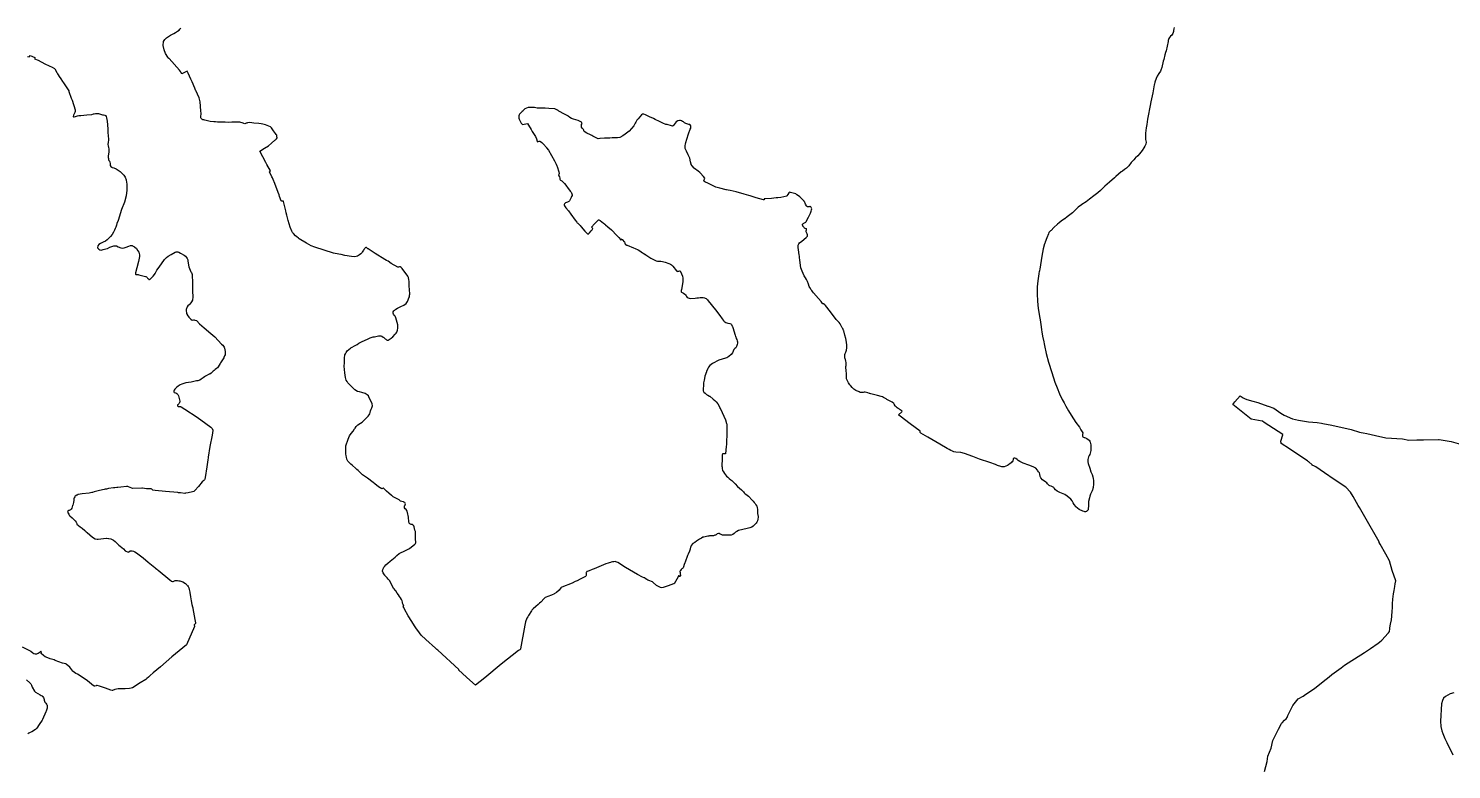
# Model space of a CAD drawing. Header units: inches. Extents: x 1341578 to 1502124, y 557203 to 748561.
# Drawn here: x 1479017 to 1483355, y 590648 to 592906 of the extents above; entities that cross this region are included whole.
import ezdxf

# ---------------------------------------------------------------- set-up
doc = ezdxf.new("R2010")
doc.units = ezdxf.units.IN
doc.header["$MEASUREMENT"] = 0
doc.layers.add('Zipcode', color=7, linetype='Continuous')

msp = doc.modelspace()

# ---------------------------------------------------------------- linework, layer by layer
at = {"layer": 'Zipcode'}
for points in [[(1482509.3, 592909.2), (1482508.7, 592905.3), (1482508, 592900.4), (1482507.5, 592897.2), (1482505.2, 592891.5), (1482502.8, 592886.5), (1482498.9, 592882.6), (1482495, 592878.9), (1482493.2, 592875.8), (1482492.4, 592872.7), (1482491.8, 592870.2), (1482490.9, 592866.6), (1482490.9, 592866.4), (1482488, 592852.3), (1482485.2, 592838.4), (1482483.5, 592833.2), (1482481.3, 592826.4), (1482477.9, 592812), (1482476.5, 592806.4), (1482471.8, 592787.8), (1482468.7, 592778.9), (1482467.5, 592776.7), (1482463.2, 592769), (1482457.5, 592761.1), (1482454.4, 592754.3), (1482451.1, 592742.4), (1482449.6, 592737.1), (1482448.9, 592734.5), (1482444.3, 592710.2), (1482438.9, 592683.3), (1482437.7, 592677.6), (1482437.6, 592677), (1482428.8, 592629.8), (1482426, 592614), (1482424.2, 592603.4), (1482422.4, 592587), (1482422.2, 592575.5), (1482422.7, 592567.9), (1482424, 592560.4), (1482423.3, 592553.6), (1482420.7, 592548.1), (1482417.3, 592542.8), (1482411.8, 592534.7), (1482403.5, 592524.8), (1482399.1, 592518), (1482391.8, 592511.7), (1482391.1, 592511.1), (1482386.3, 592506.5), (1482379, 592497.6), (1482371.8, 592488.2), (1482364.2, 592480.3), (1482358.2, 592476.2), (1482351.7, 592471.7), (1482347.8, 592469.3), (1482332.3, 592455.3), (1482328, 592451.5), (1482312.4, 592437.7), (1482298.6, 592425.4), (1482285, 592413.1), (1482276.6, 592405.8), (1482272.6, 592402.4), (1482264.5, 592396.1), (1482251.7, 592386.4), (1482241.3, 592378.3), (1482228.1, 592369.5), (1482226.7, 592368.6), (1482217.5, 592361.5), (1482212.5, 592357.7), (1482211.5, 592356.7), (1482199.9, 592344.5), (1482183.5, 592332.3), (1482175.9, 592326.6), (1482175.4, 592326.2), (1482165.5, 592318.8), (1482159.2, 592314.1), (1482154.5, 592309.7), (1482143.3, 592299.5), (1482134.5, 592290.8), (1482132.6, 592289.2), (1482128.2, 592285.3), (1482128, 592284.7), (1482126.2, 592280.1), (1482121.8, 592268.4), (1482116.1, 592254.7), (1482114.9, 592251.5), (1482114.7, 592251), (1482114.3, 592249.6), (1482110.5, 592234.6), (1482106.2, 592212.5), (1482100.3, 592173.1), (1482099.4, 592169.2), (1482098.9, 592167.3), (1482098.8, 592166.8), (1482098.5, 592165.3), (1482097.5, 592159.8), (1482097.2, 592158.2), (1482093.9, 592137), (1482092.1, 592118.7), (1482092.2, 592097.6), (1482093.3, 592075.7), (1482095.4, 592053.2), (1482098.1, 592035.8), (1482099.1, 592028.7), (1482100.7, 592018.3), (1482104.2, 591996.9), (1482105.5, 591988.2), (1482106.6, 591981.7), (1482108.7, 591968.7), (1482112.1, 591951.1), (1482113.2, 591945.3), (1482114.2, 591940), (1482119.2, 591916), (1482126.9, 591889.4), (1482136.3, 591858.4), (1482146.1, 591828.4), (1482152.6, 591811.2), (1482160, 591793.2), (1482168.6, 591776), (1482171.5, 591770.3), (1482174.1, 591765.2), (1482178.9, 591755.7), (1482187.8, 591740.8), (1482195.9, 591728.3), (1482210.1, 591705.9), (1482220.8, 591691.1), (1482225.4, 591683.5), (1482229.2, 591677.5), (1482230.9, 591673.7), (1482230.8, 591672.1), (1482230.5, 591669.7), (1482230, 591668.1), (1482229.9, 591667.8), (1482230, 591664), (1482231.1, 591661.9), (1482232.8, 591660.5), (1482235.7, 591659.4), (1482236.5, 591659.4), (1482239, 591659.2), (1482243.7, 591657.1), (1482247.3, 591654.1), (1482250.2, 591651.5), (1482252.5, 591648.8), (1482254, 591645.7), (1482255.1, 591641.5), (1482255.8, 591637.6), (1482256.1, 591632.9), (1482255.6, 591626.9), (1482255.4, 591623.8), (1482255.2, 591620.6), (1482254.7, 591616.1), (1482254, 591612.1), (1482252.5, 591607.6), (1482250.8, 591604.5), (1482249, 591601.1), (1482248.9, 591600.9), (1482247.5, 591597.3), (1482246.3, 591592.9), (1482246.2, 591588.2), (1482246.3, 591587.2), (1482246.6, 591585.7), (1482247.8, 591580.1), (1482252.4, 591566.1), (1482255.5, 591555.6), (1482259.3, 591546.6), (1482262, 591539.9), (1482263, 591534.5), (1482263.8, 591528.6), (1482264, 591523), (1482263.7, 591517.6), (1482262.4, 591507.2), (1482262, 591504.6), (1482261.8, 591502.6), (1482261.1, 591500.5), (1482260.8, 591499.9), (1482259.8, 591497.4), (1482258.6, 591494.8), (1482257, 591491.3), (1482255, 591487.1), (1482252.9, 591481.1), (1482251.2, 591476.4), (1482248.7, 591464.3), (1482248.1, 591459.9), (1482248, 591459.5), (1482248.3, 591451.5), (1482247.9, 591442.5), (1482247.5, 591440.4), (1482247.4, 591439.7), (1482246.7, 591438), (1482244.9, 591436.1), (1482243, 591434.7), (1482241.3, 591434), (1482239.3, 591433.7), (1482237.4, 591433.6), (1482235.1, 591434), (1482231.7, 591435.5), (1482220, 591440.1), (1482209.8, 591448.8), (1482209.7, 591449.1), (1482205, 591455.5), (1482201.6, 591460.9), (1482198.5, 591466.7), (1482194.9, 591471.8), (1482183.6, 591480.8), (1482176.2, 591485.9), (1482171.7, 591487.7), (1482161, 591492.6), (1482159.5, 591493.3), (1482153.2, 591496.5), (1482148.3, 591500.3), (1482144, 591505.5), (1482142.4, 591507.3), (1482140.9, 591508.9), (1482138.8, 591509.9), (1482134.6, 591511.8), (1482130.8, 591512.8), (1482128.5, 591513.9), (1482126.4, 591515.4), (1482123.9, 591518.6), (1482121.4, 591521.9), (1482118.9, 591523.8), (1482108.4, 591531), (1482102.9, 591537.2), (1482101.3, 591541.2), (1482100.1, 591548), (1482100, 591548.2), (1482099, 591551.9), (1482096.4, 591555.5), (1482094.4, 591558.3), (1482093, 591560.3), (1482087.8, 591566), (1482082.1, 591569.4), (1482074.6, 591572.4), (1482066.4, 591575.6), (1482066.1, 591575.8), (1482060.2, 591577.7), (1482055.2, 591579.3), (1482048.9, 591581.9), (1482045.2, 591583.1), (1482039.6, 591586.2), (1482034.5, 591589.8), (1482030.6, 591593.2), (1482027.1, 591595.7), (1482023.9, 591596.6), (1482021.2, 591596.6), (1482020.2, 591595.8), (1482019.3, 591594.6), (1482019, 591593), (1482019.2, 591591), (1482017.7, 591588.2), (1482015.6, 591585.5), (1482015.2, 591585.2), (1482013.2, 591583), (1482009.7, 591580.2), (1482004.9, 591576.7), (1482001.9, 591574.5), (1481991.3, 591570.8), (1481987.3, 591570.2), (1481984, 591570.4), (1481978.5, 591572), (1481973.9, 591573.7), (1481971.5, 591574.7), (1481964.6, 591577.8), (1481947.3, 591583.2), (1481916.5, 591593.9), (1481896, 591601.4), (1481870.5, 591611.2), (1481859.8, 591614), (1481844.2, 591615.4), (1481838.3, 591616), (1481833.4, 591617.8), (1481829.3, 591620), (1481823.3, 591623.2), (1481817.7, 591626.2), (1481795.1, 591639.4), (1481758.2, 591660.5), (1481736.9, 591673.1), (1481735.4, 591675.3), (1481735, 591677.3), (1481735, 591678.7), (1481704.7, 591701.6), (1481700.3, 591704.9), (1481691.3, 591711.7), (1481674.3, 591725.2), (1481670.3, 591728.3), (1481669.7, 591728.8), (1481679.2, 591738.5), (1481680.7, 591740), (1481680.5, 591740.1), (1481677, 591741.9), (1481674.6, 591743.7), (1481671.9, 591745.7), (1481668.3, 591748.4), (1481665.5, 591750.5), (1481662.8, 591752.5), (1481660.5, 591754.6), (1481659.3, 591756.1), (1481656, 591761.2), (1481655, 591763), (1481650, 591767.1), (1481643.6, 591770.3), (1481634.2, 591775.7), (1481631.3, 591777.5), (1481624, 591781.5), (1481620.1, 591783.5), (1481616.5, 591784.7), (1481605.4, 591787.5), (1481584.7, 591793.3), (1481581.4, 591794.3), (1481581.3, 591794.3), (1481575.9, 591796.4), (1481568.1, 591798), (1481566.3, 591797.9), (1481564.7, 591797.6), (1481564.2, 591797.5), (1481561.2, 591797), (1481558.3, 591796.6), (1481555.8, 591796.8), (1481552.8, 591797.4), (1481549.6, 591798.5), (1481547, 591799.6), (1481544, 591800.8), (1481541.6, 591801.9), (1481539.1, 591803.2), (1481536.4, 591805.1), (1481533.5, 591807.4), (1481530.7, 591809.6), (1481527.7, 591812.6), (1481523.9, 591816.9), (1481520.9, 591820.8), (1481516.8, 591826.8), (1481514.9, 591830), (1481512.6, 591834.9), (1481511.2, 591838.8), (1481510.5, 591844.8), (1481511, 591851.7), (1481509.8, 591865.7), (1481509.1, 591871.2), (1481509.2, 591876.2), (1481509.5, 591879.5), (1481509.7, 591881.2), (1481510, 591887.4), (1481508.7, 591893.9), (1481508, 591895.9), (1481507.6, 591897.1), (1481506.4, 591899.9), (1481505.8, 591902.5), (1481505.3, 591905.7), (1481505.3, 591908.8), (1481505.9, 591912.8), (1481506.6, 591915.9), (1481508.7, 591920.1), (1481511, 591926.3), (1481511.2, 591927.3), (1481512.2, 591931.7), (1481511.9, 591941.1), (1481511.8, 591942.5), (1481510.1, 591956), (1481508.6, 591962), (1481505.5, 591971.7), (1481502.5, 591985.1), (1481502, 591986.1), (1481499.4, 591991.6), (1481497.5, 591994.4), (1481495.3, 591998.1), (1481493.8, 592002), (1481491.5, 592006.1), (1481488.3, 592010.1), (1481479.5, 592019.5), (1481461.9, 592042.9), (1481446.4, 592062.2), (1481444.6, 592064.2), (1481440.8, 592067), (1481440.5, 592067.1), (1481438.4, 592067.5), (1481437.1, 592068.5), (1481433.8, 592073.8), (1481425.2, 592083.3), (1481410.2, 592100.8), (1481407.1, 592105.1), (1481404.8, 592108.2), (1481403.5, 592109.9), (1481398.8, 592116.6), (1481396.9, 592119.8), (1481394.8, 592127.3), (1481392.3, 592135.2), (1481388.9, 592140.9), (1481385.5, 592146.6), (1481381.9, 592152.5), (1481381.7, 592152.8), (1481376, 592166.6), (1481371.8, 592176.9), (1481370.3, 592184.1), (1481369.1, 592192.7), (1481368.3, 592199.8), (1481367.4, 592208.5), (1481367, 592212.2), (1481366.4, 592216.4), (1481364.1, 592231.3), (1481363.3, 592239), (1481363, 592242.6), (1481363.2, 592245.5), (1481364.1, 592248.5), (1481365.2, 592250.5), (1481367.5, 592253), (1481374.4, 592258.4), (1481387.9, 592269.7), (1481391.5, 592273.8), (1481391.6, 592274), (1481392.2, 592277.2), (1481391.3, 592280.1), (1481389.9, 592282.8), (1481387.9, 592286.5), (1481387.4, 592289), (1481387.7, 592290), (1481388.4, 592292.8), (1481388.9, 592294.8), (1481388.8, 592296), (1481388.2, 592296.3), (1481387.4, 592296.2), (1481384.7, 592296.6), (1481384, 592297.2), (1481382.5, 592298.3), (1481381.4, 592299.8), (1481381.2, 592300.1), (1481378.1, 592304.4), (1481377.4, 592305.4), (1481376.7, 592307.7), (1481376.7, 592309.6), (1481377.6, 592310.8), (1481379.2, 592312.1), (1481381, 592313.2), (1481383.2, 592314.1), (1481386.5, 592316.2), (1481388.3, 592318.1), (1481395, 592331.3), (1481398.7, 592339.2), (1481400.6, 592343.8), (1481401.9, 592346.9), (1481402.8, 592349.3), (1481404.4, 592353.8), (1481404.4, 592353.9), (1481404.8, 592356.9), (1481404.4, 592358.7), (1481403.4, 592360.7), (1481401.7, 592362.6), (1481400.3, 592363.6), (1481398.8, 592364.1), (1481396.7, 592363.1), (1481395, 592362.4), (1481393.1, 592362.4), (1481392.8, 592362.4), (1481391.7, 592363), (1481389.5, 592364.4), (1481388.9, 592365), (1481388, 592366), (1481387.3, 592367.6), (1481386.1, 592370.6), (1481384.7, 592373.9), (1481383.6, 592376.4), (1481383.3, 592377.1), (1481383, 592377.8), (1481382.2, 592379), (1481381.7, 592379.7), (1481380.1, 592381.9), (1481368.6, 592393.2), (1481364.3, 592396.2), (1481358.9, 592399.9), (1481355.8, 592402.1), (1481352.4, 592403.1), (1481347.8, 592404.6), (1481339.8, 592407), (1481337.7, 592407.3), (1481336.3, 592406.8), (1481335, 592405.5), (1481334.8, 592405.3), (1481331.8, 592400.2), (1481329.3, 592396.3), (1481328.4, 592395.3), (1481310.3, 592391.7), (1481301.9, 592390.7), (1481296.5, 592390.1), (1481281.7, 592388.4), (1481263.1, 592386.9), (1481260.5, 592387.1), (1481260.4, 592387.1), (1481259.9, 592386.9), (1481259.9, 592386), (1481259.8, 592385.2), (1481259.8, 592384.8), (1481259.6, 592384.3), (1481259.1, 592383.9), (1481257.9, 592383.9), (1481235.4, 592390.6), (1481217.1, 592396.2), (1481212.8, 592397.5), (1481206.1, 592399.5), (1481199.2, 592401.6), (1481174.9, 592408.1), (1481156.3, 592412.2), (1481149.5, 592413.7), (1481144.8, 592414.8), (1481143.5, 592415.1), (1481124.3, 592419.5), (1481112.9, 592422.9), (1481106.6, 592426.1), (1481089.6, 592434), (1481078.6, 592439.4), (1481075.9, 592440.7), (1481075.1, 592441.1), (1481075.5, 592441.9), (1481079.2, 592449.8), (1481074.8, 592455.5), (1481064.6, 592466.6), (1481063.3, 592467.6), (1481058.5, 592471.2), (1481047.1, 592480), (1481046.7, 592480.3), (1481039.9, 592487.6), (1481037.4, 592491.7), (1481037.2, 592492.4), (1481035.1, 592499.7), (1481032.8, 592510.9), (1481028.5, 592520.9), (1481022.8, 592532.6), (1481020.9, 592537), (1481019.4, 592540.4), (1481018.6, 592543.4), (1481018.6, 592546.8), (1481018.9, 592549.8), (1481019.5, 592553.5), (1481020.6, 592558.5), (1481024.2, 592568.8), (1481029.1, 592585.2), (1481034.6, 592599.8), (1481035.7, 592602.8), (1481036.3, 592607.9), (1481035.7, 592610.1), (1481034.3, 592612.3), (1481032.8, 592613.4), (1481030.4, 592614.1), (1481027.5, 592614.7), (1481023.8, 592615.7), (1481020.7, 592616.7), (1481017, 592618.9), (1481013.7, 592621.4), (1481010.9, 592623.4), (1481007.9, 592625), (1481004.4, 592626.2), (1481001.3, 592626.3), (1480996.7, 592625), (1480991.6, 592621.8), (1480982.1, 592610.2), (1480981.1, 592609.4), (1480979.8, 592609.1), (1480977.7, 592609.3), (1480963.9, 592613.6), (1480962.6, 592613.9), (1480961.3, 592613.8), (1480959.6, 592613.9), (1480951.2, 592617.8), (1480938.5, 592623.9), (1480929.4, 592627.8), (1480927.2, 592628.9), (1480922.6, 592632.1), (1480910.2, 592637.3), (1480906.6, 592638.7), (1480902.1, 592640.8), (1480897.5, 592643.4), (1480892.6, 592645.3), (1480888.8, 592645.3), (1480886.2, 592643.1), (1480875.8, 592631.3), (1480871.6, 592626.7), (1480869.8, 592623.4), (1480868.3, 592620.6), (1480866.7, 592617.7), (1480864.9, 592613.7), (1480862.2, 592609.7), (1480847.7, 592593.5), (1480836.1, 592584), (1480829.4, 592578.9), (1480820, 592573.9), (1480812.7, 592573.2), (1480801.9, 592573.3), (1480800.8, 592573.2), (1480796.6, 592572.8), (1480789.3, 592572.2), (1480783.9, 592572.2), (1480778.9, 592572.1), (1480774.5, 592572.1), (1480773, 592572.1), (1480759.3, 592570.7), (1480758.9, 592570.7), (1480753.8, 592570.4), (1480751.2, 592570.7), (1480737.7, 592578), (1480734, 592580), (1480730, 592582.1), (1480719.6, 592587.6), (1480710.6, 592592.4), (1480710.6, 592592.8), (1480710.3, 592594.8), (1480709.7, 592596.6), (1480708.5, 592598.1), (1480705.7, 592601.3), (1480704.5, 592602.9), (1480703.2, 592605.8), (1480702.7, 592607.8), (1480702.4, 592610.2), (1480702.4, 592610.3), (1480702.4, 592610.7), (1480702.5, 592611.1), (1480702.5, 592611.1), (1480702.7, 592612), (1480703.2, 592613.5), (1480704.5, 592616.8), (1480704.3, 592619.3), (1480702.8, 592621.2), (1480700.6, 592622.4), (1480696.8, 592624.3), (1480693.1, 592625.5), (1480678.5, 592629.6), (1480672.8, 592632.3), (1480672.7, 592632.4), (1480667, 592635.1), (1480662.5, 592639), (1480661.6, 592639.7), (1480661, 592640.1), (1480650.9, 592645.1), (1480633.8, 592654.8), (1480630.4, 592657.1), (1480630, 592657.4), (1480625.8, 592659.7), (1480621.1, 592661.2), (1480603.3, 592662.8), (1480591.8, 592664), (1480586.7, 592663.8), (1480580.9, 592663.5), (1480567.9, 592663.9), (1480564.1, 592664.6), (1480559.8, 592665.2), (1480553.7, 592665.7), (1480550.3, 592665.5), (1480545.9, 592665.3), (1480540.7, 592665.1), (1480530.1, 592661.1), (1480527.6, 592659.3), (1480526.4, 592657.9), (1480524.6, 592655.7), (1480521.8, 592653), (1480518.8, 592650.6), (1480515.5, 592647.3), (1480514.1, 592645.6), (1480513.9, 592645.3), (1480512.7, 592642.9), (1480511.9, 592640.6), (1480511.6, 592635.9), (1480511.8, 592632.9), (1480512.8, 592630.1), (1480519.4, 592618.3), (1480523.3, 592613.7), (1480523.4, 592613.7), (1480538.2, 592616.9), (1480541.2, 592611.9), (1480541.2, 592611.9), (1480549, 592599), (1480552.6, 592592.9), (1480562.4, 592576.8), (1480565.8, 592569.7), (1480567.5, 592562.5), (1480568, 592560.9), (1480571, 592561.9), (1480573.6, 592562.8), (1480573.7, 592562.9), (1480575.5, 592562.8), (1480577.6, 592561.9), (1480582.2, 592558.6), (1480590.9, 592549.9), (1480592.4, 592547.9), (1480596, 592543.3), (1480596.3, 592542.9), (1480602.3, 592535.8), (1480611.9, 592519.6), (1480620.1, 592502.9), (1480625.2, 592492.6), (1480627.8, 592487.5), (1480628.6, 592485.9), (1480633.9, 592469.4), (1480635.1, 592464.2), (1480634.3, 592463.1), (1480634.1, 592462.6), (1480633.6, 592461.6), (1480633.1, 592460), (1480633.9, 592457.6), (1480635.4, 592453.8), (1480636.4, 592450.6), (1480637.2, 592447.3), (1480637.7, 592445.4), (1480638.8, 592443.8), (1480640.5, 592442.9), (1480642.7, 592441.7), (1480645.2, 592440), (1480648.2, 592436.9), (1480651.2, 592433.5), (1480654.8, 592429.1), (1480662.5, 592419.1), (1480666.3, 592414.1), (1480668.7, 592410.7), (1480670.2, 592408.5), (1480671.1, 592407.3), (1480672.3, 592405.3), (1480673.5, 592402.2), (1480674, 592399.7), (1480674, 592396.9), (1480672.9, 592394.1), (1480671.4, 592391.1), (1480670.3, 592389), (1480668.5, 592384.8), (1480666.3, 592381.4), (1480665.4, 592380.5), (1480663.9, 592378.8), (1480660.7, 592377.1), (1480654.4, 592374.6), (1480651.9, 592373.1), (1480650.6, 592371.8), (1480649.9, 592369.7), (1480650.1, 592367.3), (1480650.7, 592366.6), (1480651.2, 592366), (1480655.6, 592360.2), (1480663, 592350.4), (1480670.2, 592340.9), (1480683.8, 592322.5), (1480688.4, 592315.8), (1480690.1, 592313.8), (1480692, 592312.9), (1480694.3, 592310.4), (1480698.5, 592305.8), (1480702.1, 592301.7), (1480713.4, 592289.1), (1480721, 592280.1), (1480722, 592279.3), (1480722.7, 592278.7), (1480726.8, 592283.3), (1480732.3, 592289.5), (1480735.2, 592292.7), (1480737.2, 592297), (1480733.6, 592300.9), (1480742.9, 592310.6), (1480754.1, 592322.5), (1480755.1, 592323.5), (1480756.1, 592323.2), (1480757.6, 592322.4), (1480760.2, 592320.8), (1480770.4, 592313), (1480773.2, 592310.7), (1480773.5, 592310.5), (1480774.6, 592309.5), (1480776.5, 592307.9), (1480782.8, 592302.2), (1480794.6, 592292.4), (1480798.6, 592289), (1480806.7, 592279.9), (1480817, 592269.3), (1480821.3, 592263.2), (1480822.4, 592261.6), (1480822.6, 592261.8), (1480825.4, 592264.6), (1480825.3, 592263.8), (1480826.5, 592263.2), (1480834.3, 592255.2), (1480834.9, 592253.4), (1480835.1, 592250.9), (1480835.6, 592249.6), (1480836, 592248.7), (1480836, 592248.7), (1480841.1, 592246.3), (1480841.7, 592246.1), (1480861.4, 592238.2), (1480866.7, 592235.8), (1480875.3, 592232), (1480881.2, 592228.6), (1480889.3, 592222.8), (1480892.5, 592220.7), (1480896.7, 592217.9), (1480897.6, 592217.3), (1480899.4, 592216.3), (1480902, 592214.4), (1480914, 592206.2), (1480926.2, 592200), (1480930.5, 592198.6), (1480934.9, 592197.6), (1480945.2, 592196.9), (1480950.2, 592196.5), (1480953.4, 592195.6), (1480957.9, 592194), (1480968.9, 592189.9), (1480973.9, 592187.9), (1480976.9, 592186.5), (1480979.6, 592184.2), (1480981.8, 592181.5), (1480992.3, 592168), (1480994.4, 592166), (1480996.5, 592166.3), (1480999.3, 592167.1), (1481002.7, 592168), (1481003.8, 592167.4), (1481005.1, 592165.3), (1481010.4, 592151.9), (1481010.8, 592150.5), (1481012.1, 592146.2), (1481012.3, 592145.5), (1481012, 592134), (1481008, 592111), (1481006.8, 592107.6), (1481006.5, 592105), (1481007, 592103.9), (1481008, 592102.8), (1481009.9, 592101.4), (1481013.4, 592099.9), (1481017.9, 592097), (1481020.4, 592094.2), (1481021.8, 592092), (1481023.1, 592090), (1481025.3, 592087), (1481027.6, 592085.4), (1481033.8, 592083.2), (1481048.9, 592084.5), (1481054, 592085), (1481059, 592085.7), (1481059.6, 592085.8), (1481064.7, 592086.8), (1481073.8, 592086.2), (1481078.1, 592085.4), (1481080, 592084.8), (1481082.6, 592083.3), (1481085.7, 592080.8), (1481086.5, 592079.7), (1481089.3, 592075.9), (1481111, 592048.6), (1481124.1, 592032), (1481132.2, 592021.2), (1481134.4, 592017.4), (1481136.4, 592015.3), (1481136.9, 592014.7), (1481137.3, 592014.4), (1481140.3, 592012.2), (1481143.2, 592010.5), (1481149.4, 592008.6), (1481154.7, 592007.7), (1481157.8, 592006.4), (1481159.7, 592004.6), (1481162.7, 591999.1), (1481162.9, 591998.3), (1481165.6, 591991.8), (1481170.5, 591974.4), (1481171.4, 591971.6), (1481172.6, 591967.7), (1481172.9, 591967), (1481173, 591966.4), (1481174.5, 591962), (1481176.1, 591958.3), (1481177.4, 591954.6), (1481178, 591951.3), (1481178.2, 591947), (1481177.7, 591943.4), (1481176.7, 591940.3), (1481175.2, 591936.8), (1481173, 591933.5), (1481170.3, 591931), (1481167.5, 591927.6), (1481165.7, 591923.4), (1481163.6, 591917.9), (1481159.5, 591913.2), (1481152, 591907.1), (1481145.9, 591902.8), (1481134.6, 591899.7), (1481132.1, 591899), (1481121.1, 591895), (1481102.4, 591885), (1481098.3, 591882.4), (1481094, 591879.1), (1481090.5, 591874.6), (1481087.7, 591870.5), (1481084, 591861.1), (1481083.7, 591860.3), (1481078.9, 591846.4), (1481078.8, 591846.2), (1481076.5, 591834.1), (1481075, 591826.1), (1481074.7, 591821.6), (1481074.7, 591821.2), (1481074.6, 591818.4), (1481074.4, 591816.5), (1481074, 591810.4), (1481073.9, 591809.3), (1481073.6, 591805), (1481073.8, 591802.4), (1481074.6, 591800.1), (1481075.6, 591798.2), (1481079.9, 591795), (1481081.2, 591793.8), (1481084.1, 591791.1), (1481087.9, 591788.4), (1481092.7, 591785.9), (1481093.7, 591785.3), (1481104.4, 591776.6), (1481109.2, 591772.8), (1481109.4, 591772.6), (1481110.2, 591771.9), (1481113.8, 591768.5), (1481118.7, 591762.1), (1481124.2, 591751.4), (1481125.1, 591749.7), (1481127.5, 591744.9), (1481131.8, 591736.4), (1481137, 591724.5), (1481142.3, 591713.9), (1481145.2, 591702.8), (1481145.5, 591700.3), (1481146.1, 591695.6), (1481146.3, 591693.9), (1481146.3, 591687), (1481145.7, 591668.4), (1481145.3, 591647.5), (1481144.7, 591638.9), (1481144.2, 591632.5), (1481144.2, 591632.3), (1481142.3, 591610.5), (1481141.1, 591609.9), (1481140.3, 591609.9), (1481136, 591609.9), (1481133.5, 591610.2), (1481133, 591609.9), (1481132.8, 591609.2), (1481132.1, 591607.1), (1481132, 591603.8), (1481132, 591601.1), (1481131.8, 591596.8), (1481131.6, 591592), (1481131.3, 591586.2), (1481131.1, 591581.3), (1481130.8, 591577.2), (1481131, 591572.9), (1481131.4, 591568.9), (1481132.2, 591563.8), (1481133, 591560.3), (1481133.1, 591559.7), (1481135.5, 591554.8), (1481138.4, 591550.3), (1481145.1, 591542), (1481148.6, 591538.7), (1481152.9, 591535.1), (1481157.7, 591530.9), (1481160.8, 591528.5), (1481171.5, 591518.1), (1481178.9, 591510.2), (1481190.8, 591500.2), (1481195.7, 591495), (1481196.6, 591493.7), (1481199.1, 591491.2), (1481201.3, 591489.6), (1481204.2, 591487.1), (1481208.3, 591483.8), (1481211.9, 591480.7), (1481223, 591469.2), (1481226.2, 591465.7), (1481229.3, 591461.8), (1481232.1, 591458.2), (1481234.8, 591454.1), (1481237.5, 591450.2), (1481238.9, 591446.1), (1481239.1, 591440.1), (1481239.2, 591433.7), (1481239.1, 591428.2), (1481240.7, 591422.6), (1481241, 591421.4), (1481241.4, 591416.6), (1481240.8, 591411), (1481239.5, 591406.3), (1481237.4, 591401.6), (1481235.8, 591399.1), (1481234.5, 591397.8), (1481229.3, 591392.3), (1481226.3, 591389.5), (1481221.8, 591386.8), (1481216.3, 591384.2), (1481208.2, 591382.4), (1481194.9, 591379.3), (1481182, 591376.7), (1481176, 591373.8), (1481172.2, 591370.8), (1481171.7, 591370.5), (1481167.9, 591367.3), (1481164, 591364.1), (1481159, 591362.3), (1481142.5, 591361.7), (1481137.1, 591361.7), (1481132.5, 591362.4), (1481126.9, 591365), (1481125.9, 591365.5), (1481123.5, 591366.7), (1481120.2, 591367.1), (1481116.9, 591366.1), (1481113.5, 591363.5), (1481111.2, 591362.6), (1481109.8, 591362.1), (1481105.1, 591360.2), (1481100.7, 591359.8), (1481096.1, 591359.8), (1481092.6, 591359.6), (1481090.6, 591359.5), (1481088.4, 591359), (1481083.5, 591357.8), (1481075.5, 591356.5), (1481072.5, 591356), (1481068.3, 591353.4), (1481063.1, 591350.3), (1481053.6, 591343.6), (1481048.3, 591340.1), (1481042.8, 591336.5), (1481037.6, 591330.4), (1481035.8, 591326.9), (1481035.6, 591326.6), (1481034.2, 591319.9), (1481032.1, 591313.4), (1481028.1, 591304.4), (1481026.4, 591300), (1481018.6, 591279.6), (1481017.8, 591277.5), (1481015.7, 591273.2), (1481013.7, 591265.1), (1481012.4, 591262.9), (1481010.4, 591260.6), (1481008.4, 591259.1), (1481006.6, 591257.7), (1481006.3, 591257.4), (1481004.2, 591254.9), (1481003.5, 591253.5), (1481003.1, 591251.6), (1481003.1, 591249.6), (1481003.2, 591249.3), (1481004, 591245.3), (1481004.9, 591239.4), (1481003.7, 591236.4), (1481003.2, 591236), (1481002.4, 591236), (1481001.8, 591236.2), (1481001.1, 591236.9), (1481000.7, 591237.8), (1481000.5, 591238.4), (1481000.3, 591239.5), (1480999.9, 591240.3), (1480999.3, 591239.3), (1480993.2, 591228), (1480985.6, 591214.3), (1480983.2, 591213.5), (1480967.3, 591208), (1480951.9, 591202.7), (1480947.8, 591202), (1480943.7, 591202.9), (1480937.7, 591205.2), (1480931.5, 591208.3), (1480921.4, 591217.5), (1480919.1, 591219.5), (1480915.9, 591221.2), (1480911.6, 591222.9), (1480905.4, 591225.4), (1480901.9, 591227), (1480899.9, 591228.4), (1480894.5, 591231.6), (1480894, 591231.9), (1480888.7, 591234.4), (1480874, 591241.9), (1480837.4, 591263.9), (1480813.9, 591278.6), (1480810.8, 591280.1), (1480807.9, 591281.1), (1480805.3, 591281.5), (1480801.4, 591281.1), (1480797.8, 591280.5), (1480797.3, 591280.4), (1480792.7, 591279.4), (1480792.5, 591279.3), (1480787.4, 591277.9), (1480784.6, 591277.1), (1480777.5, 591275.2), (1480762.5, 591268.9), (1480741.5, 591260), (1480735.8, 591257.6), (1480726.5, 591253.8), (1480720.4, 591251.2), (1480719.6, 591250.9), (1480718.5, 591249.8), (1480717.3, 591248), (1480717.5, 591246), (1480717.2, 591239.4), (1480716, 591237.4), (1480714.9, 591236.4), (1480698.8, 591228.1), (1480689.5, 591223.4), (1480683.9, 591220.6), (1480674.9, 591216.1), (1480643.4, 591204), (1480641.2, 591202.7), (1480639.7, 591201.2), (1480639.7, 591201.2), (1480634.6, 591194.6), (1480626.3, 591187.2), (1480620, 591183.3), (1480618.7, 591182.8), (1480618.4, 591182.6), (1480613.6, 591180.5), (1480611.7, 591179.6), (1480608.6, 591178.6), (1480603, 591176.7), (1480592.5, 591172.3), (1480589.3, 591169.3), (1480578.7, 591157.7), (1480575.1, 591154.6), (1480570.9, 591151), (1480563.9, 591144.9), (1480555.4, 591137.7), (1480551.8, 591134), (1480550.4, 591131.7), (1480541.6, 591117.5), (1480539.1, 591113.6), (1480536.6, 591109.6), (1480531.7, 591097.9), (1480529.7, 591088), (1480517.3, 591015.3), (1480516.9, 591015), (1480514.5, 591013.1), (1480511.2, 591010.5), (1480458.4, 590969), (1480407.7, 590927.8), (1480379.4, 590905), (1480362.3, 590920.5), (1480352.6, 590929.3), (1480328.4, 590951.2), (1480328.7, 590952.1), (1480329.1, 590953.1), (1480265.2, 591011.4), (1480262.1, 591014.1), (1480257.8, 591018), (1480228.7, 591043.8), (1480228, 591044.4), (1480214.5, 591057.7), (1480203.9, 591071.8), (1480200.1, 591076.9), (1480198, 591079.6), (1480193.9, 591086), (1480185.4, 591099.4), (1480174.2, 591116.4), (1480163.6, 591136.3), (1480160.9, 591141.5), (1480159.6, 591144.5), (1480161.1, 591147.4), (1480159.7, 591149.3), (1480158, 591152.4), (1480157.4, 591154.9), (1480157, 591158.2), (1480156.6, 591161.9), (1480155.5, 591164.2), (1480154.1, 591166.5), (1480150.9, 591171.1), (1480147.8, 591175.5), (1480145.1, 591180), (1480141.1, 591185.6), (1480136.4, 591192), (1480130.1, 591200.8), (1480117.4, 591224), (1480113.4, 591228.4), (1480110.4, 591231.6), (1480108.1, 591234), (1480107.2, 591235.1), (1480103.6, 591239.5), (1480103.1, 591240.2), (1480102.5, 591241.2), (1480100.5, 591244.2), (1480098.3, 591247.3), (1480096.7, 591252), (1480097.1, 591257.1), (1480098.9, 591261.7), (1480100.5, 591264.8), (1480101.2, 591265.6), (1480102.9, 591267.6), (1480106.7, 591271.6), (1480112.3, 591276.6), (1480119.7, 591282.7), (1480135, 591295.3), (1480140.1, 591300.4), (1480146.9, 591305.9), (1480166, 591315), (1480179, 591321.9), (1480194.9, 591334.3), (1480197.2, 591336.5), (1480198, 591338.8), (1480197.7, 591342.5), (1480197.5, 591344.1), (1480197.2, 591345.8), (1480197.1, 591355.5), (1480197.2, 591364.9), (1480197.2, 591367.3), (1480197, 591371.5), (1480196.4, 591373.6), (1480195.3, 591377.7), (1480193.7, 591382.3), (1480192.4, 591387.2), (1480191.5, 591390.2), (1480191.1, 591390.8), (1480189.8, 591392.6), (1480187.6, 591394.2), (1480184.1, 591395), (1480181.3, 591395.7), (1480179.4, 591396.6), (1480177.8, 591398.9), (1480176.4, 591404), (1480175.4, 591416), (1480175.3, 591417.1), (1480172.5, 591431), (1480171.2, 591435.5), (1480169.7, 591438.4), (1480168.9, 591439.3), (1480165.4, 591442), (1480165, 591442.3), (1480163.1, 591445.3), (1480163, 591448.3), (1480163.8, 591451.3), (1480165.2, 591454), (1480165.3, 591454.2), (1480165.9, 591457.4), (1480165.4, 591460), (1480164.5, 591461.6), (1480161.5, 591462.9), (1480160.5, 591463.4), (1480159, 591463.9), (1480154.8, 591464.8), (1480151.6, 591466.2), (1480146.7, 591469.4), (1480143.3, 591471.6), (1480139.1, 591473.7), (1480129.1, 591479), (1480125.3, 591482), (1480123.7, 591483.3), (1480115.5, 591490.4), (1480108.1, 591496.6), (1480099.3, 591505), (1480097.8, 591505.4), (1480096.2, 591504.7), (1480095.8, 591504.3), (1480094.7, 591503.2), (1480093.9, 591502.9), (1480084.2, 591509.1), (1480072.5, 591518.4), (1480067.6, 591522.2), (1480050.7, 591535.6), (1480035.7, 591546), (1480028.7, 591552.5), (1480021.8, 591558.8), (1480018.4, 591562), (1480014.5, 591565.6), (1480003.3, 591575.7), (1479999.3, 591579), (1479996.5, 591581.6), (1479995.8, 591582.3), (1479991, 591587.4), (1479987.5, 591593.7), (1479986.5, 591599.4), (1479986.4, 591599.9), (1479985.7, 591604.2), (1479984.9, 591609.9), (1479984.5, 591613.2), (1479984.5, 591615), (1479984.3, 591618.6), (1479984.7, 591624), (1479984.7, 591629.5), (1479984.9, 591633.9), (1479991.8, 591654.3), (1479995.6, 591665.2), (1480001.1, 591671.5), (1480006.6, 591679.4), (1480006.6, 591679.4), (1480011.3, 591686.1), (1480013.2, 591688.7), (1480016.3, 591693.1), (1480020.6, 591698.4), (1480021, 591698.8), (1480029.2, 591703.7), (1480034.4, 591707), (1480041.3, 591713.4), (1480044.8, 591716.7), (1480053, 591725.2), (1480055.7, 591728.4), (1480057.8, 591732.2), (1480058.7, 591735.9), (1480059.7, 591741.2), (1480062, 591746), (1480064.2, 591750.4), (1480065.6, 591756.5), (1480065, 591762.8), (1480063.2, 591767.6), (1480055.9, 591781.2), (1480053.5, 591786.3), (1480049.7, 591790.3), (1480043.6, 591793.5), (1480033.5, 591797.3), (1480026, 591798.6), (1480020.2, 591800.3), (1480012.2, 591805.4), (1479999.7, 591816.8), (1479990.9, 591826.2), (1479988.1, 591830), (1479985.6, 591834.4), (1479983.2, 591842.7), (1479981.1, 591857.2), (1479979.8, 591876.9), (1479979.9, 591887.2), (1479980, 591893.1), (1479980.2, 591899.8), (1479980.3, 591902.8), (1479980.4, 591904.6), (1479981, 591908.7), (1479981.4, 591911.4), (1479983, 591915.1), (1479985, 591918.9), (1479988.8, 591923.7), (1479993.1, 591927.6), (1479998.6, 591931.7), (1480000, 591932.7), (1480015.2, 591941.4), (1480018.5, 591943.6), (1480024.3, 591947.3), (1480033.9, 591952.5), (1480050.5, 591960), (1480058.3, 591963.2), (1480068.1, 591966.3), (1480071.7, 591967), (1480076.3, 591967.7), (1480079.8, 591968.4), (1480084.5, 591969.3), (1480088.3, 591969.6), (1480091.4, 591969.3), (1480093.9, 591969), (1480098.5, 591965.9), (1480100.4, 591964.9), (1480100.9, 591964.4), (1480102.3, 591963), (1480104.4, 591960.8), (1480106.2, 591959), (1480108.3, 591957.5), (1480110.7, 591956.6), (1480113.7, 591956.6), (1480116.4, 591958), (1480118.4, 591959.5), (1480119.7, 591960.4), (1480122.9, 591963), (1480127.6, 591967.1), (1480134.6, 591974.3), (1480138, 591978.2), (1480140.2, 591980.8), (1480142.4, 591986.8), (1480143.2, 591993.3), (1480143.4, 592003.3), (1480136.9, 592025), (1480134.4, 592029.7), (1480132.1, 592032.9), (1480130.1, 592036.1), (1480128.9, 592038.9), (1480128.7, 592043.1), (1480130.6, 592046.1), (1480133, 592048), (1480133.5, 592048.3), (1480135.8, 592050), (1480137, 592050.8), (1480141.5, 592053.7), (1480152.5, 592058.6), (1480161.7, 592062.7), (1480168.4, 592068.3), (1480172.6, 592074), (1480174.6, 592079.1), (1480176.9, 592085.1), (1480178.2, 592088.6), (1480178.6, 592090.4), (1480178.9, 592093.4), (1480179.2, 592096.5), (1480179.2, 592101.3), (1480178.8, 592106.1), (1480177.1, 592126.2), (1480177.2, 592134), (1480177.1, 592136.3), (1480176.8, 592139.9), (1480175, 592147.5), (1480173.6, 592151.3), (1480168.1, 592158.6), (1480164.5, 592163.4), (1480164.2, 592163.8), (1480156.1, 592174.9), (1480155.6, 592175.6), (1480152.9, 592178.4), (1480150.4, 592179.7), (1480147.7, 592179.8), (1480145.3, 592179.3), (1480143.4, 592179), (1480122.8, 592190.6), (1480113, 592196.8), (1480108.6, 592199.6), (1480103.7, 592202.7), (1480074.3, 592221), (1480052.7, 592234.4), (1480051.4, 592235.3), (1480047.5, 592238.4), (1480045.4, 592238.6), (1480043.7, 592237.4), (1480042.3, 592236.3), (1480041.1, 592235), (1480039.9, 592233.2), (1480039.7, 592232.7), (1480038.1, 592230.3), (1480036.4, 592227.7), (1480034.5, 592224.9), (1480033.2, 592222.9), (1480030, 592219.7), (1480026, 592216.8), (1480022.7, 592214.4), (1480019.8, 592212.9), (1480016.4, 592211.7), (1480009.6, 592210.9), (1480002.2, 592211.6), (1479981.7, 592214.2), (1479969.8, 592217.2), (1479962.9, 592218.9), (1479946.9, 592222.1), (1479890, 592240.2), (1479878.8, 592244), (1479864.4, 592252.2), (1479842.2, 592265.7), (1479840.2, 592267.3), (1479835.2, 592271.1), (1479830.6, 592274.7), (1479824.5, 592281.2), (1479821.9, 592284.7), (1479819.4, 592289), (1479814.8, 592300.6), (1479808.8, 592321.1), (1479804.2, 592337.8), (1479802.6, 592344.3), (1479801.2, 592350.3), (1479794.6, 592378.9), (1479794.3, 592380.1), (1479788.9, 592380.6), (1479787.8, 592380.7), (1479782.6, 592394.4), (1479780.8, 592399.2), (1479778.1, 592406.1), (1479768.1, 592433.8), (1479762.8, 592445.9), (1479760.5, 592451.3), (1479759.1, 592454.5), (1479751.7, 592469.8), (1479754.9, 592472.1), (1479744, 592491.9), (1479743.9, 592492.2), (1479740.9, 592497.8), (1479722.1, 592532.9), (1479736.2, 592541.3), (1479748.5, 592548.7), (1479758.2, 592556.8), (1479768, 592565.7), (1479770.4, 592567.5), (1479771.5, 592568.3), (1479773.3, 592570.2), (1479774.9, 592573.3), (1479774.6, 592577.9), (1479774.3, 592580.9), (1479772.4, 592583.7), (1479769.9, 592586.7), (1479766.7, 592590.8), (1479764, 592594.4), (1479761.6, 592597.6), (1479759.6, 592600.7), (1479757.4, 592604.1), (1479754.3, 592606.8), (1479750.2, 592609), (1479739.1, 592612.4), (1479731.4, 592614.8), (1479726.8, 592615.5), (1479719.3, 592616.6), (1479703.9, 592617.8), (1479691.3, 592619.4), (1479684.9, 592618.5), (1479684.4, 592618.4), (1479682.6, 592617.9), (1479680.7, 592617.4), (1479678.3, 592616.5), (1479676.1, 592616.2), (1479673.5, 592616.7), (1479671.1, 592617.8), (1479668.2, 592619), (1479664.6, 592619.7), (1479661.1, 592620.4), (1479645.2, 592621.3), (1479637.2, 592620.9), (1479625.9, 592620.1), (1479616.4, 592620.6), (1479593.6, 592620.9), (1479587.2, 592621.6), (1479581.9, 592622.2), (1479571.1, 592623.4), (1479554.1, 592626.7), (1479551.3, 592627.7), (1479548.9, 592628.5), (1479547.1, 592629.1), (1479545.4, 592630.4), (1479544.7, 592631.2), (1479543.6, 592632.2), (1479542.7, 592634.3), (1479542.4, 592637.2), (1479542.2, 592638.4), (1479543, 592646.1), (1479543.2, 592647.3), (1479542.7, 592655.2), (1479540.7, 592683.2), (1479536.9, 592694.6), (1479527.1, 592717.9), (1479526.6, 592718.9), (1479524.3, 592724.3), (1479515.7, 592743.6), (1479512.1, 592751.7), (1479503.9, 592770), (1479503.1, 592771.9), (1479501.1, 592776.3), (1479486.9, 592769.5), (1479484.6, 592768.4), (1479484, 592769.4), (1479481.1, 592773.6), (1479480.1, 592775), (1479476.9, 592779.6), (1479445.5, 592814.6), (1479444.9, 592815.3), (1479441.8, 592819.3), (1479434.8, 592830.2), (1479430.4, 592841.1), (1479428, 592854.3), (1479428.5, 592866.3), (1479430.2, 592869.5), (1479432.5, 592872.7), (1479437.7, 592877.9), (1479450.4, 592885.7), (1479455.6, 592888.6), (1479460.2, 592891.2), (1479465.4, 592894.6), (1479471.2, 592898.2), (1479476, 592901.2), (1479478.9, 592903.9), (1479481.6, 592907)], [(1479014.2, 592820.7), (1479019.3, 592820.1), (1479021.7, 592824), (1479036.2, 592818.1), (1479036.6, 592816.4), (1479035.6, 592813.8), (1479046.5, 592809.7), (1479067.3, 592798.2), (1479079.7, 592792.5), (1479089.1, 592788.1), (1479095.9, 592784.8), (1479097.7, 592783), (1479103.4, 592772.5), (1479105.4, 592768.7), (1479113, 592757), (1479113.3, 592756.4), (1479115.9, 592752.7), (1479121, 592745), (1479123.9, 592740.7), (1479132, 592728.5), (1479139.8, 592716.6), (1479140.5, 592714.6), (1479147.6, 592694.3), (1479149.9, 592687.8), (1479159.6, 592658), (1479159.3, 592653.5), (1479158.1, 592650.3), (1479155.9, 592646), (1479154.3, 592642.4), (1479153.2, 592638.5), (1479153.8, 592636.8), (1479156.7, 592637), (1479160.4, 592638.3), (1479166, 592640.6), (1479170.3, 592641.2), (1479170.3, 592641.2), (1479171.4, 592641.4), (1479176.4, 592641.6), (1479195.1, 592642.9), (1479209.8, 592644.5), (1479215.6, 592646.4), (1479217.2, 592646.7), (1479221.5, 592647.4), (1479226, 592647.5), (1479230.8, 592646.8), (1479236.1, 592645.2), (1479239.1, 592643.9), (1479239.2, 592643.9), (1479242.5, 592643.3), (1479245.8, 592643.1), (1479245.8, 592643.1), (1479249.5, 592642.6), (1479252.1, 592641), (1479253.9, 592638), (1479255, 592634.5), (1479256.8, 592623.8), (1479258.9, 592600.3), (1479258.8, 592591), (1479259.3, 592586.5), (1479260, 592582.2), (1479260.4, 592576.7), (1479261, 592570.8), (1479261.2, 592566.1), (1479260, 592560), (1479259.9, 592559.2), (1479259.4, 592554.3), (1479259.3, 592553.2), (1479260.1, 592548.7), (1479261, 592543.7), (1479261.7, 592539.1), (1479261.8, 592530.6), (1479261.2, 592523.7), (1479260.3, 592518.5), (1479260.2, 592513.5), (1479260.6, 592510.4), (1479261.2, 592506.8), (1479262.3, 592504.1), (1479262.9, 592503.2), (1479263.9, 592501.9), (1479265.5, 592499.1), (1479266.3, 592495.2), (1479266.3, 592492.5), (1479266.3, 592490.5), (1479266.3, 592488.7), (1479268.1, 592485.8), (1479271, 592483.4), (1479272.1, 592483.2), (1479276.9, 592482.1), (1479283.8, 592479), (1479296.3, 592471), (1479307.3, 592459.5), (1479311.3, 592452.8), (1479314.7, 592444.7), (1479316.2, 592437.3), (1479316.5, 592432.8), (1479316.8, 592430.2), (1479317.3, 592423.5), (1479316.8, 592417.5), (1479316.4, 592413.4), (1479314.6, 592396.1), (1479309.3, 592377), (1479300.5, 592354.3), (1479290, 592321.1), (1479286.8, 592312.4), (1479285.4, 592306.9), (1479283.6, 592301.2), (1479281.5, 592296.3), (1479279.3, 592291.4), (1479276.5, 592285.6), (1479276.4, 592285.5), (1479272.4, 592278.5), (1479267.2, 592272.4), (1479256.7, 592261.9), (1479251.3, 592257.8), (1479244.8, 592254.9), (1479236.4, 592251.3), (1479231.1, 592247.9), (1479228.2, 592243.7), (1479227.9, 592238.3), (1479231.3, 592234.1), (1479234.8, 592231.8), (1479238.1, 592231.2), (1479244.6, 592232.8), (1479248.8, 592233.5), (1479253.1, 592234.7), (1479258, 592236.2), (1479265.1, 592240), (1479277.5, 592243.6), (1479280.7, 592244.2), (1479285.8, 592243.7), (1479290.5, 592241.2), (1479298.2, 592237.6), (1479302.2, 592237), (1479308.9, 592238.1), (1479314.5, 592239.4), (1479323.2, 592242.7), (1479328.2, 592244.5), (1479332.7, 592244.5), (1479334.5, 592243.9), (1479340.1, 592241.1), (1479346.6, 592235.6), (1479350.7, 592228.9), (1479352.9, 592224.8), (1479354.2, 592220.7), (1479355.2, 592216.8), (1479355.8, 592211.3), (1479352.7, 592196.4), (1479346.8, 592177.3), (1479343.6, 592161.5), (1479343.5, 592157.9), (1479344.6, 592156.1), (1479346.8, 592156.1), (1479349.4, 592156.4), (1479351, 592156.3), (1479353.3, 592155.7), (1479373.3, 592151), (1479375.1, 592150.6), (1479377, 592149.1), (1479378.9, 592147.1), (1479380.2, 592145.1), (1479380.4, 592144.8), (1479382.4, 592142.9), (1479384.1, 592141.6), (1479385.9, 592141.8), (1479387.7, 592142.5), (1479388.9, 592143.4), (1479389.7, 592144), (1479397, 592151.9), (1479401.1, 592156.2), (1479402.9, 592159.4), (1479405.2, 592163.8), (1479408.4, 592169.7), (1479415, 592178.6), (1479431.7, 592202.4), (1479434.3, 592205.6), (1479437.3, 592208.5), (1479442.4, 592212.3), (1479452.4, 592218), (1479464.5, 592224.3), (1479467.4, 592225.2), (1479470.2, 592225.6), (1479472.8, 592225.3), (1479475.5, 592224.5), (1479480, 592221.8), (1479491.3, 592215.8), (1479495.7, 592212.5), (1479499, 592208.7), (1479501.2, 592205.1), (1479502.3, 592201.5), (1479502.9, 592198.4), (1479503.8, 592191.5), (1479506, 592180.4), (1479511.9, 592165), (1479513.6, 592162.6), (1479515, 592160), (1479515.7, 592156.1), (1479515.8, 592153.6), (1479516, 592147), (1479516, 592145.4), (1479516.7, 592141.1), (1479516.9, 592121.9), (1479517.1, 592106.3), (1479518.3, 592088.7), (1479516.5, 592078), (1479514.4, 592073.1), (1479509.3, 592066), (1479507, 592064), (1479503.2, 592060.9), (1479501.2, 592058.3), (1479499.9, 592055.5), (1479498.9, 592053.3), (1479498.2, 592050.1), (1479497.9, 592045.6), (1479498.6, 592040), (1479499.2, 592038.2), (1479500.7, 592034.2), (1479501.1, 592033.5), (1479505.5, 592027), (1479511.9, 592020.3), (1479515.9, 592017.9), (1479519.8, 592018.6), (1479520.6, 592018.6), (1479521.6, 592018.6), (1479523.8, 592017.8), (1479529.1, 592015.9), (1479529.8, 592015.2), (1479538.5, 592006.6), (1479552.6, 591994.2), (1479572.8, 591977.2), (1479584.8, 591966.4), (1479595.7, 591955.7), (1479605.4, 591943.9), (1479609.3, 591940.9), (1479611.5, 591938.4), (1479613.5, 591935.4), (1479614.8, 591932.5), (1479615.9, 591927), (1479616.8, 591922.3), (1479617.1, 591917.9), (1479616.8, 591914.8), (1479616.7, 591914.2), (1479616.3, 591912), (1479614.8, 591908.2), (1479612.6, 591903.2), (1479612.1, 591902.3), (1479602.8, 591886.9), (1479601.8, 591885.3), (1479595.2, 591874.8), (1479592.8, 591872.4), (1479590.1, 591869.9), (1479586.3, 591867.1), (1479582.7, 591864.4), (1479579.8, 591862), (1479577, 591859.1), (1479573.6, 591856.2), (1479569.6, 591853.3), (1479567.9, 591852.4), (1479556.9, 591846.6), (1479553.3, 591844.4), (1479549.2, 591841.5), (1479546.6, 591839.4), (1479543.3, 591837.3), (1479539.2, 591834.9), (1479533.4, 591833), (1479528.7, 591832.4), (1479512.8, 591828.4), (1479496.9, 591826.3), (1479484, 591822.2), (1479479.9, 591820.4), (1479476.2, 591818.1), (1479473, 591815.8), (1479469, 591812.9), (1479466, 591810.3), (1479463.4, 591807.4), (1479461, 591804.4), (1479459.7, 591800.9), (1479459.7, 591798.7), (1479461.3, 591796.9), (1479465.7, 591795.5), (1479469.5, 591793.8), (1479472.7, 591790.9), (1479474.2, 591787.1), (1479477, 591774.1), (1479477.9, 591770.8), (1479477.9, 591770.7), (1479476.9, 591765), (1479476.7, 591764.6), (1479475.3, 591762.9), (1479473.1, 591760.8), (1479471.7, 591759.1), (1479471, 591756.8), (1479472.1, 591755), (1479473.3, 591754.5), (1479476, 591754.6), (1479477.8, 591754.6), (1479480.4, 591753.9), (1479480.6, 591753.9), (1479482.6, 591753.2), (1479493.3, 591746.1), (1479531.2, 591721.8), (1479558, 591702.4), (1479572.9, 591691.5), (1479577.3, 591687.5), (1479579.3, 591682.1), (1479579.4, 591680.7), (1479577.4, 591666.6), (1479570.1, 591632.3), (1479565.2, 591600.3), (1479564.8, 591597.5), (1479563.9, 591591.5), (1479560.9, 591570.5), (1479555.9, 591537.9), (1479554.8, 591533.3), (1479553.6, 591531.2), (1479551.8, 591529), (1479546.7, 591524.3), (1479535.1, 591510.5), (1479524.5, 591498.4), (1479520.8, 591495.5), (1479517.5, 591493.7), (1479503.6, 591490.9), (1479495.5, 591489.7), (1479493.2, 591489.4), (1479480, 591490.9), (1479474.2, 591491.6), (1479472.6, 591491.7), (1479434.6, 591495.5), (1479403.1, 591498.6), (1479396.2, 591499.2), (1479395.1, 591500.4), (1479394.5, 591500.9), (1479392.8, 591502.6), (1479390.5, 591503.7), (1479376.3, 591503.8), (1479370.7, 591504.4), (1479364.8, 591505), (1479362.8, 591505.2), (1479335.6, 591504.6), (1479331.6, 591505.3), (1479322.2, 591509.7), (1479318.9, 591510.3), (1479317.4, 591511.9), (1479316.1, 591510.1), (1479298.7, 591508.3), (1479288.9, 591507.5), (1479286.2, 591507.2), (1479279.8, 591506.5), (1479276.4, 591506.1), (1479260.6, 591504.4), (1479255.1, 591502.8), (1479251.2, 591501.9), (1479247.3, 591500.9), (1479233.6, 591498.6), (1479217.2, 591494.1), (1479211.7, 591492.6), (1479210.6, 591492.3), (1479202, 591489.7), (1479180.9, 591487.8), (1479168.8, 591485.8), (1479165.4, 591484.1), (1479164.7, 591483.7), (1479159.4, 591480.5), (1479157.9, 591479.2), (1479156.3, 591476.4), (1479155.4, 591473.1), (1479155.5, 591468.6), (1479154.6, 591461.4), (1479152.1, 591453.9), (1479151.6, 591452.3), (1479150.6, 591448.9), (1479149.2, 591444.3), (1479147.5, 591440.9), (1479144.9, 591438.9), (1479141.1, 591437.8), (1479138.8, 591437.2), (1479137.3, 591435.9), (1479137.3, 591435.9), (1479136.5, 591434.3), (1479136.3, 591432.5), (1479137.5, 591429.6), (1479139.5, 591425.7), (1479141, 591423.2), (1479143.2, 591420.8), (1479150.1, 591414.9), (1479152, 591413.3), (1479155.1, 591410.2), (1479158.4, 591406.8), (1479159.4, 591405.9), (1479162.5, 591401.6), (1479163.5, 591399.9), (1479164.2, 591398), (1479164.7, 591395.8), (1479174.1, 591387.5), (1479180.6, 591383.9), (1479188.9, 591376.1), (1479190.5, 591374.6), (1479193.1, 591372.2), (1479195.4, 591370.1), (1479211.9, 591355.7), (1479220.2, 591351.1), (1479220.9, 591351), (1479226, 591350.3), (1479229.2, 591349.8), (1479245.6, 591351.6), (1479253.8, 591352.8), (1479254.8, 591352.7), (1479261.2, 591351.8), (1479261.9, 591351.7), (1479267.6, 591350.5), (1479272.1, 591348.7), (1479275.8, 591346.8), (1479281.1, 591342.4), (1479292.7, 591332), (1479296.4, 591328.6), (1479296.6, 591328.4), (1479306.8, 591320.7), (1479312.1, 591314.5), (1479320.4, 591310.5), (1479322.8, 591310.9), (1479327.2, 591314), (1479330.1, 591314.8), (1479330.3, 591314.7), (1479330.6, 591314.7), (1479333.2, 591314.3), (1479336.9, 591313.4), (1479340.9, 591311.4), (1479346.2, 591308.1), (1479367, 591292.6), (1479381.7, 591280.3), (1479402.3, 591263.6), (1479404.4, 591261.8), (1479408.3, 591258.3), (1479411.6, 591255.4), (1479411.7, 591255.3), (1479412.1, 591255), (1479448, 591225.8), (1479452.9, 591221.8), (1479455.8, 591220.9), (1479456.8, 591221), (1479458.1, 591221.2), (1479461.9, 591222.7), (1479464.1, 591223.5), (1479470.9, 591224), (1479475.2, 591223.3), (1479478, 591222.9), (1479488, 591219.6), (1479495.3, 591214.5), (1479499.5, 591210.4), (1479501.1, 591208.9), (1479501.3, 591208.6), (1479503.3, 591205.3), (1479505.6, 591201.5), (1479506.9, 591196.5), (1479508.8, 591188.5), (1479509, 591187.2), (1479511.1, 591173.9), (1479513, 591161.7), (1479515, 591150.3), (1479515.8, 591147.7), (1479516.1, 591146.7), (1479517.8, 591140.8), (1479518.3, 591139), (1479524.5, 591105.5), (1479526.2, 591094.7), (1479525.8, 591092.4), (1479522.2, 591088.7), (1479523.1, 591083.7), (1479498.6, 591028.3), (1479454.1, 590991.2), (1479419.5, 590961.3), (1479397.4, 590942.1), (1479388.2, 590934.7), (1479382.6, 590929.4), (1479378.1, 590925.2), (1479375, 590922.4), (1479357.7, 590912), (1479333.6, 590897.3), (1479330.4, 590895.7), (1479324.7, 590894.8), (1479312.1, 590893.4), (1479295.8, 590893.8), (1479290.9, 590894.1), (1479290.7, 590894), (1479285.3, 590892.6), (1479280.3, 590891.3), (1479273.5, 590889.1), (1479272.3, 590888.9), (1479268.3, 590890.1), (1479251.9, 590896), (1479248.7, 590897.1), (1479233.6, 590902.3), (1479233.3, 590902.4), (1479226.2, 590903.5), (1479224.7, 590903.7), (1479223.3, 590903.3), (1479219.7, 590902.4), (1479218.2, 590902.2), (1479216.8, 590902.6), (1479215.6, 590903.1), (1479197, 590918.3), (1479177.3, 590931.7), (1479166, 590938.1), (1479161.2, 590940.9), (1479153.7, 590946.2), (1479152.4, 590947.9), (1479143.1, 590960.1), (1479132.2, 590969.1), (1479130.8, 590969.6), (1479121.2, 590972.4), (1479109.4, 590976), (1479098.3, 590980.6), (1479098.2, 590980.6), (1479095.1, 590982), (1479082.6, 590985.6), (1479081.2, 590986.1), (1479068, 590991), (1479067.9, 590991), (1479062.8, 590994.9), (1479056, 591001.9), (1479056.2, 591005.3), (1479056.1, 591005.6), (1479055.7, 591007.9), (1479054.3, 591008.2), (1479052.2, 591005.9), (1479049.2, 591003.3), (1479046.3, 591001.3), (1479043.6, 591000.1), (1479041.2, 590999.6), (1479040.3, 590999.4), (1479037.5, 590999.6), (1479033.5, 591000.9), (1479030.2, 591002.8), (1479024.3, 591007.4), (1479023.3, 591008.2), (1478999.2, 591020.9)], [(1482785, 590641.4), (1482793.2, 590672.4), (1482793.7, 590680.6), (1482795.7, 590688.8), (1482805.5, 590713), (1482810.8, 590736.3), (1482827.8, 590770.8), (1482837, 590788.3), (1482838.8, 590790.2), (1482846.1, 590798.1), (1482851.3, 590802.3), (1482854.5, 590806.4), (1482856.2, 590812.6), (1482869.5, 590839.3), (1482871.3, 590842.9), (1482887.9, 590863.3), (1482902.9, 590871.6), (1482907.1, 590874.4), (1482938.8, 590896.1), (1482973.2, 590923.1), (1482982.2, 590930.7), (1482990.3, 590937.5), (1483018.4, 590957.8), (1483029.3, 590965.6), (1483051.6, 590980.3), (1483059.7, 590984.8), (1483089.5, 591004.7), (1483108.1, 591016.2), (1483131.9, 591032.9), (1483136, 591036.3), (1483142.9, 591042.1), (1483162.5, 591063.2), (1483163.3, 591064.4), (1483165.9, 591068.4), (1483166.8, 591076.2), (1483167.2, 591080.1), (1483169, 591091.3), (1483171.8, 591103.6), (1483173.6, 591115.6), (1483174.1, 591130.7), (1483174.9, 591140.7), (1483175.1, 591152.9), (1483176.1, 591166.7), (1483178.6, 591182.9), (1483180.1, 591193.2), (1483182.1, 591205.4), (1483183.4, 591213.5), (1483185, 591223), (1483174.7, 591254.1), (1483166.5, 591283.9), (1483155.1, 591304.4), (1483138.1, 591334.8), (1483135.1, 591340.1), (1483134.9, 591340.4), (1483134.7, 591340.7), (1483134.2, 591341.7), (1483094.6, 591411.2), (1483074.4, 591446.5), (1483070.6, 591453), (1483060.5, 591470.6), (1483055.2, 591479.8), (1483047.1, 591493.5), (1483032.5, 591508), (1482997.7, 591532.1), (1482968.1, 591552.3), (1482941.8, 591570.1), (1482937.9, 591572.1), (1482930.5, 591575.8), (1482930.1, 591576), (1482919.7, 591585.8), (1482919.5, 591586), (1482916.2, 591588.2), (1482901.9, 591597.9), (1482861.6, 591625), (1482835.8, 591642), (1482835.4, 591644.1), (1482835.1, 591645.5), (1482834.4, 591649.1), (1482840.7, 591668.3), (1482840.8, 591668.6), (1482784.3, 591705.7), (1482779, 591709.1), (1482777.9, 591709.9), (1482744.6, 591715.9), (1482743.9, 591716), (1482688.2, 591760.6), (1482694.6, 591768), (1482710.8, 591786.8), (1482713.6, 591784.9), (1482719.6, 591781), (1482724.1, 591778.9), (1482731, 591775.7), (1482749.4, 591770.8), (1482764.5, 591766.7), (1482795.6, 591755.5), (1482795.6, 591755.5), (1482796.6, 591755.2), (1482813.4, 591749.1), (1482834.5, 591734), (1482845.5, 591727.7), (1482870.2, 591716.9), (1482888.4, 591713.1), (1482918.8, 591707.5), (1482945.2, 591706), (1482959, 591703.2), (1482962.4, 591702.6), (1482990.5, 591696.9), (1483049.7, 591683.8), (1483075, 591676), (1483079.4, 591674.6), (1483085.5, 591673.8), (1483097.2, 591672.2), (1483123.8, 591665.7), (1483154.6, 591659), (1483205.9, 591655.4), (1483225.1, 591651.3), (1483249.9, 591652.7), (1483269.3, 591652.9), (1483315.5, 591653.2), (1483317.9, 591653.3), (1483329.3, 591651.5), (1483354.3, 591647.7), (1483389.5, 591637.1)], [(1479010.6, 590920.8), (1479020.9, 590912.5), (1479023.9, 590908.6), (1479025.7, 590905.2), (1479026.9, 590901.8), (1479027.9, 590898.6), (1479035.6, 590886.9), (1479035.8, 590886.5), (1479038.5, 590884), (1479052.6, 590875.5), (1479055.9, 590873.4), (1479058.4, 590872.1), (1479060.1, 590870.6), (1479060.8, 590870), (1479063, 590867.1), (1479064.1, 590864.1), (1479064.8, 590861.4), (1479065.3, 590858.9), (1479066.2, 590855.8), (1479067, 590853.6), (1479068.5, 590851.3), (1479069.8, 590849.9), (1479071.9, 590847.5), (1479073.1, 590845.7), (1479073.8, 590842.5), (1479074, 590839.6), (1479073.6, 590835.1), (1479072.6, 590831.5), (1479070.7, 590825.5), (1479070.1, 590824.1), (1479059.5, 590800.4), (1479058.5, 590798.1), (1479049.4, 590784.6), (1479042.9, 590774), (1479038.8, 590770), (1479027.1, 590762.7), (1479027, 590762.6), (1479022.1, 590760.6), (1479017.7, 590758.7), (1479014.8, 590756.7)], [(1483362.1, 590881.7), (1483351.2, 590878.6), (1483337.1, 590870), (1483331.1, 590865.5), (1483328.1, 590858.5), (1483324.9, 590847.9), (1483321.8, 590795.1), (1483323, 590779.3), (1483325.4, 590765.7), (1483328.7, 590757.8), (1483335, 590742.7), (1483341.1, 590729.7), (1483341.1, 590729.7), (1483358.7, 590692.2)]]:
    msp.add_lwpolyline(points, dxfattribs=at)

doc.saveas('drawing.dxf')
